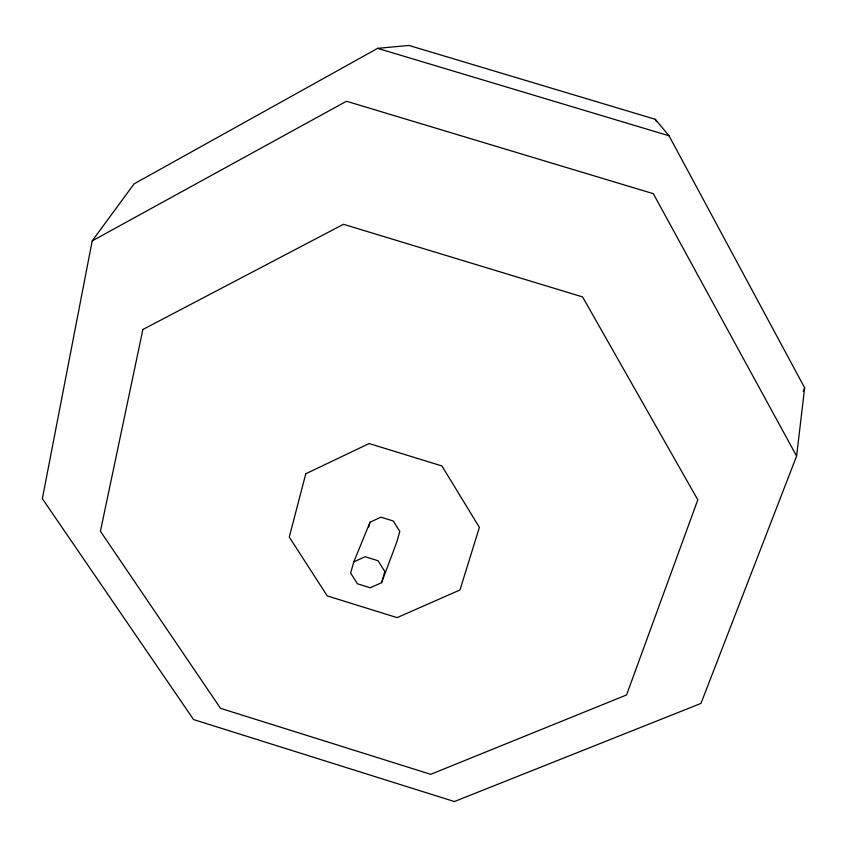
<?xml version="1.0" encoding="UTF-8"?>
<svg xmlns="http://www.w3.org/2000/svg" width="847" height="847" viewBox="0 0 847 847"><rect width="100%" height="100%" fill="white"/><g stroke="black" fill="none" stroke-linecap="round" stroke-linejoin="round"><path stroke-width="1.27" d="M796.604 456.088L804.65 387.831L669.024 135.785L655.25 119.289L408.985 45.452L377.635 48.353L134.07 183.873L92.207 240.887L42.35 498.661L193.561 719.569L454.373 801.548L700.967 703.423L796.604 456.088L653.323 193.688L346.487 101.248L92.207 240.887M353.781 561.879L350.637 573.101L357.466 583.805L370.255 587.776L381.574 582.704L396.682 542.292L399.826 531.429L393.315 521.011L380.959 517.189L370.054 522.218L353.781 561.879L365.11 556.723L377.995 560.714L384.813 571.503L381.574 582.704M368.689 527.056L370.054 522.218M803.242 391.526L804.65 387.831M377.635 48.353L669.024 135.785M655.25 119.289L656.499 121.608M142.878 329.494L100.422 531.238L220.516 708.325L430.721 774.317L626.558 694.953L697.812 499.836L582.577 296.916L343.469 224.296L142.878 329.494M305.778 473.769L289.282 537.062L327.228 595.896L397.095 617.622L459.963 589.988L479.381 527.385L441.922 465.945L369.133 443.542L305.778 473.769"/></g></svg>
